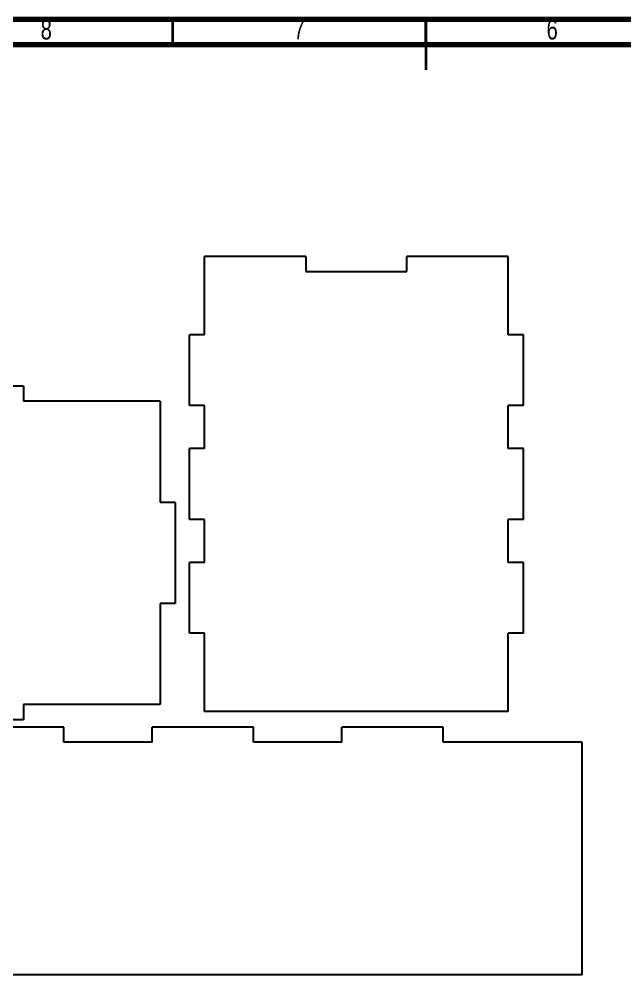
# Model space of a CAD drawing. Header units: millimetres. Extents: x 15 to 589, y 5 to 415.
# Drawn here: x 221.6 to 341.3, y 226.1 to 415 of the extents above; entities that cross this region are included whole.
import ezdxf

# ---------------------------------------------------------------- set-up
doc = ezdxf.new("R2010")
doc.units = ezdxf.units.MM
doc.styles.add('SLDTEXTSTYLE0', font='TXT', dxfattribs={"width": 0.75})

msp = doc.modelspace()

# ---------------------------------------------------------------- linework, layer by layer
at = {"color": 7, "linetype": 'Continuous', "lineweight": 70}
for p, q in [((15, 415), (589, 415)), ((20, 410), (584, 410))]:
    msp.add_line(p, q, dxfattribs=at)
at = {"color": 7, "linetype": 'Continuous', "lineweight": 35}
for p, q in [((252, 410), (252, 415)), ((302, 415), (302, 405)), ((302, 410), (302, 415))]:
    msp.add_line(p, q, dxfattribs=at)
at = {"color": 7, "linetype": 'Continuous', "lineweight": 25}
for p, q in [((258.26, 352.61), (258.26, 368.11)), ((278.26, 368.11), (258.26, 368.11)), ((278.26, 368.11), (278.26, 365.11)), ((298.26, 365.11), (298.26, 368.11)), ((318.26, 368.11), (298.26, 368.11)), ((318.26, 352.61), (318.26, 368.11)), ((278.26, 365.11), (298.26, 365.11)), ((258.26, 352.61), (255.26, 352.61)), ((255.26, 338.61), (255.26, 352.61)), ((321.26, 352.61), (318.26, 352.61)), ((321.26, 338.61), (321.26, 352.61)), ((222.46, 342.49), (202.46, 342.49)), ((222.46, 342.49), (222.46, 339.49)), ((249.46, 339.49), (222.46, 339.49)), ((249.46, 339.49), (249.46, 319.49)), ((258.26, 338.61), (255.26, 338.61)), ((258.26, 330.11), (258.26, 338.61)), ((321.26, 338.61), (318.26, 338.61)), ((318.26, 330.11), (318.26, 338.61)), ((255.26, 316.11), (255.26, 330.11)), ((258.26, 330.11), (255.26, 330.11)), ((321.26, 330.11), (318.26, 330.11)), ((321.26, 316.11), (321.26, 330.11)), ((252.46, 319.49), (249.46, 319.49)), ((252.46, 319.49), (252.46, 299.49)), ((258.26, 316.11), (255.26, 316.11)), ((258.26, 307.61), (258.26, 316.11)), ((321.26, 316.11), (318.26, 316.11)), ((318.26, 307.61), (318.26, 316.11)), ((255.26, 293.61), (255.26, 307.61)), ((258.26, 307.61), (255.26, 307.61)), ((321.26, 307.61), (318.26, 307.61)), ((321.26, 293.61), (321.26, 307.61)), ((252.46, 299.49), (249.46, 299.49)), ((249.46, 299.49), (249.46, 279.49)), ((258.26, 293.61), (255.26, 293.61)), ((258.26, 278.11), (258.26, 293.61)), ((321.26, 293.61), (318.26, 293.61)), ((318.26, 278.11), (318.26, 293.61)), ((249.46, 279.49), (222.46, 279.49)), ((222.46, 279.49), (222.46, 276.49)), ((318.26, 278.11), (258.26, 278.11)), ((222.46, 276.49), (202.46, 276.49)), ((230.41, 275.06), (210.41, 275.06)), ((230.41, 272.06), (230.41, 275.06)), ((247.91, 272.06), (247.91, 275.06)), ((267.91, 275.06), (247.91, 275.06)), ((267.91, 272.06), (267.91, 275.06)), ((305.41, 275.06), (285.41, 275.06)), ((285.41, 272.06), (285.41, 275.06)), ((305.41, 272.06), (305.41, 275.06)), ((247.91, 272.06), (230.41, 272.06)), ((285.41, 272.06), (267.91, 272.06)), ((332.91, 272.06), (305.41, 272.06)), ((332.91, 226.06), (332.91, 272.06)), ((332.91, 226.06), (182.91, 226.06))]:
    msp.add_line(p, q, dxfattribs=at)

# ---------------------------------------------------------------- texts
at = {"color": 7, "linetype": 'Continuous', "lineweight": 0, "char_height": 3.97, "attachment_point": 2, "style": 'SLDTEXTSTYLE0'}
for s, insert in [('8', (226.96, 414.97)), ('7', (276.96, 414.97)), ('6', (326.96, 414.97))]:
    msp.add_mtext(s, dxfattribs=dict(at, insert=insert))

doc.saveas('drawing.dxf')
